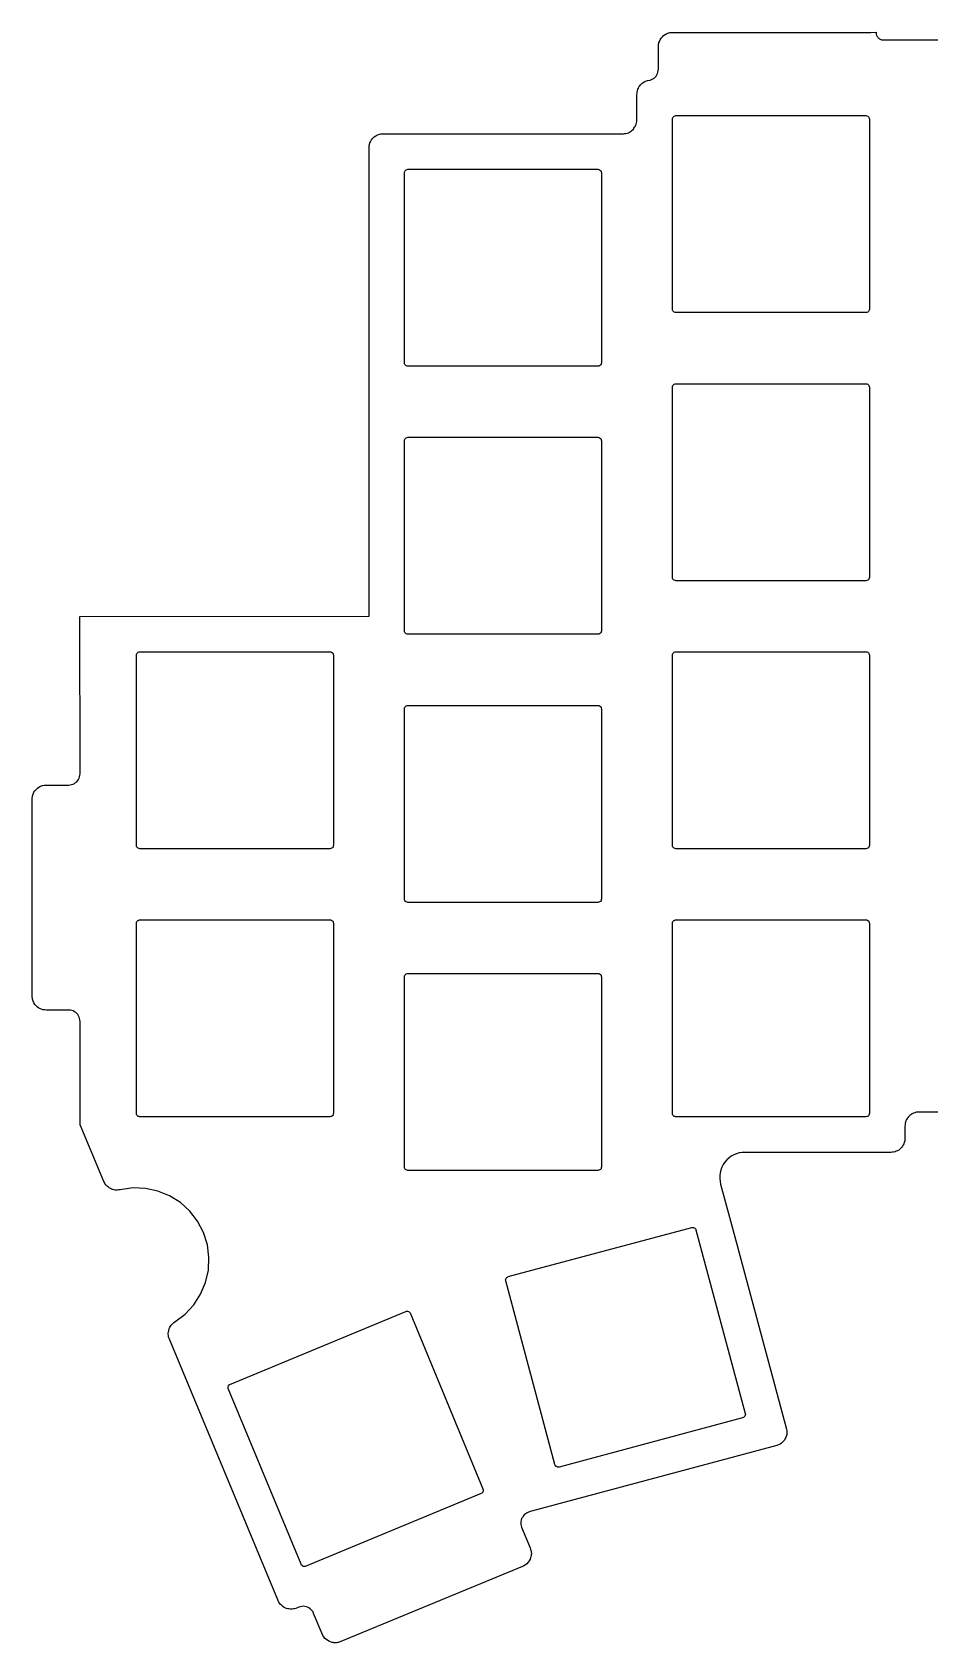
# Model space of a CAD drawing. Header units: millimetres. Extents: x 51 to 193, y -133 to -18.
# Drawn here: x 51.4 to 115.2, y -133 to -18.5 of the extents above; entities that cross this region are included whole.
import ezdxf

# ---------------------------------------------------------------- set-up
doc = ezdxf.new("R2010")
doc.units = ezdxf.units.MM

msp = doc.modelspace()

# ---------------------------------------------------------------- linework, layer by layer
for p, q in [((95.87, -19.52), (95.88, -19.4)), ((95.88, -19.35), (95.9, -19.27)), ((95.88, -19.4), (95.88, -19.35)), ((95.9, -19.27), (95.91, -19.22)), ((95.91, -19.22), (95.94, -19.15)), ((95.94, -19.15), (95.99, -19.03)), ((95.99, -19.03), (96.06, -18.92)), ((96.06, -18.92), (96.15, -18.82)), ((96.15, -18.82), (96.24, -18.73)), ((96.24, -18.73), (96.35, -18.66)), ((96.35, -18.66), (96.46, -18.6)), ((96.46, -18.6), (96.59, -18.55)), ((96.59, -18.55), (96.64, -18.54)), ((96.64, -18.54), (96.71, -18.52)), ((96.71, -18.52), (96.77, -18.51)), ((96.77, -18.51), (96.88, -18.51)), ((96.88, -18.51), (110.86, -18.51)), ((110.86, -18.51), (110.97, -18.51)), ((110.97, -18.51), (111.34, -18.5)), ((111.34, -18.5), (111.34, -18.55)), ((111.34, -18.55), (111.35, -18.61)), ((111.35, -18.61), (111.36, -18.66)), ((111.36, -18.66), (111.38, -18.71)), ((111.38, -18.71), (111.4, -18.76)), ((111.4, -18.76), (111.43, -18.81)), ((111.43, -18.81), (111.46, -18.85)), ((111.46, -18.85), (111.5, -18.89)), ((111.5, -18.89), (111.54, -18.93)), ((111.54, -18.93), (111.58, -18.96)), ((111.58, -18.96), (111.63, -18.99)), ((111.63, -18.99), (111.68, -19.01)), ((111.68, -19.01), (111.73, -19.03)), ((111.73, -19.03), (111.78, -19.04)), ((111.78, -19.04), (111.84, -19.05)), ((111.84, -19.05), (111.89, -19.05)), ((111.89, -19.05), (114.33, -19.05)), ((114.33, -19.05), (114.4, -19.05)), ((114.4, -19.05), (131.44, -19.05)), ((95.87, -21.13), (95.87, -19.52)), ((95.56, -21.76), (95.64, -21.69)), ((95.64, -21.69), (95.7, -21.62)), ((95.7, -21.62), (95.76, -21.53)), ((95.76, -21.53), (95.81, -21.44)), ((95.81, -21.44), (95.84, -21.34)), ((95.84, -21.34), (95.86, -21.23)), ((95.86, -21.23), (95.87, -21.13)), ((94.34, -22.92), (94.35, -22.84)), ((94.35, -22.84), (94.36, -22.75)), ((94.36, -22.75), (94.38, -22.67)), ((94.38, -22.67), (94.41, -22.55)), ((94.41, -22.55), (94.45, -22.47)), ((94.45, -22.47), (94.49, -22.39)), ((94.49, -22.39), (94.54, -22.32)), ((94.54, -22.32), (94.59, -22.25)), ((94.59, -22.25), (94.65, -22.19)), ((94.65, -22.19), (94.72, -22.13)), ((94.72, -22.13), (94.79, -22.08)), ((94.79, -22.08), (94.91, -22.01)), ((94.91, -22.01), (95.02, -21.96)), ((95.02, -21.96), (95.1, -21.94)), ((95.1, -21.94), (95.28, -21.9)), ((95.28, -21.9), (95.38, -21.87)), ((95.38, -21.87), (95.47, -21.82)), ((95.47, -21.82), (95.56, -21.76)), ((94.34, -24.7), (94.34, -22.92)), ((94.23, -25.19), (94.27, -25.09)), ((94.27, -25.09), (94.3, -25.03)), ((94.3, -25.03), (94.32, -24.94)), ((94.32, -24.94), (94.34, -24.84)), ((94.34, -24.77), (94.34, -24.7)), ((94.34, -24.84), (94.34, -24.77)), ((96.87, -24.68), (96.88, -24.62)), ((96.87, -38.18), (96.87, -24.68)), ((96.88, -24.62), (96.9, -24.56)), ((96.9, -24.56), (96.94, -24.51)), ((96.94, -24.51), (97, -24.47)), ((97, -24.47), (97.06, -24.44)), ((97.06, -24.44), (97.12, -24.43)), ((97.12, -24.43), (110.62, -24.43)), ((110.62, -24.43), (110.68, -24.44)), ((110.68, -24.44), (110.75, -24.47)), ((110.75, -24.47), (110.8, -24.51)), ((110.8, -24.51), (110.84, -24.56)), ((110.84, -24.56), (110.86, -24.62)), ((110.86, -24.62), (110.87, -24.68)), ((110.87, -24.68), (110.87, -38.18)), ((75.36, -26.36), (75.4, -26.28)), ((75.4, -26.28), (75.47, -26.16)), ((75.47, -26.16), (75.54, -26.06)), ((75.54, -26.06), (75.6, -26)), ((75.6, -26), (75.67, -25.94)), ((75.67, -25.94), (75.78, -25.86)), ((75.78, -25.86), (75.86, -25.82)), ((75.86, -25.82), (75.97, -25.77)), ((75.97, -25.77), (76.05, -25.75)), ((76.05, -25.75), (76.14, -25.73)), ((76.14, -25.73), (76.23, -25.72)), ((76.23, -25.72), (76.29, -25.72)), ((76.29, -25.72), (93.33, -25.72)), ((93.33, -25.72), (93.4, -25.72)), ((93.4, -25.72), (93.47, -25.71)), ((93.47, -25.71), (93.55, -25.69)), ((93.55, -25.69), (93.64, -25.67)), ((93.64, -25.67), (93.74, -25.64)), ((93.74, -25.64), (93.81, -25.6)), ((93.81, -25.6), (93.89, -25.56)), ((93.89, -25.56), (93.95, -25.52)), ((93.95, -25.52), (94.01, -25.46)), ((94.01, -25.46), (94.09, -25.39)), ((94.09, -25.39), (94.13, -25.33)), ((94.13, -25.33), (94.18, -25.26)), ((94.18, -25.26), (94.23, -25.19)), ((75.3, -26.65), (75.31, -26.56)), ((75.3, -26.73), (75.3, -26.65)), ((75.3, -60), (75.3, -26.73)), ((75.31, -26.56), (75.33, -26.48)), ((75.33, -26.48), (75.36, -26.36)), ((77.82, -28.49), (77.83, -28.43)), ((77.82, -41.99), (77.82, -28.49)), ((77.83, -28.43), (77.85, -28.37)), ((77.85, -28.37), (77.89, -28.32)), ((77.89, -28.32), (77.94, -28.28)), ((77.94, -28.28), (78.01, -28.25)), ((78.01, -28.25), (78.07, -28.24)), ((78.07, -28.24), (91.57, -28.24)), ((91.57, -28.24), (91.63, -28.25)), ((91.63, -28.25), (91.69, -28.28)), ((91.69, -28.28), (91.75, -28.32)), ((91.75, -28.32), (91.79, -28.37)), ((91.79, -28.37), (91.81, -28.43)), ((91.81, -28.43), (91.82, -28.49)), ((91.82, -28.49), (91.82, -41.99)), ((96.88, -38.25), (96.87, -38.18)), ((96.9, -38.31), (96.88, -38.25)), ((96.94, -38.36), (96.9, -38.31)), ((97, -38.4), (96.94, -38.36)), ((97.06, -38.42), (97, -38.4)), ((97.12, -38.43), (97.06, -38.42)), ((110.62, -38.43), (97.12, -38.43)), ((110.68, -38.42), (110.62, -38.43)), ((110.75, -38.4), (110.68, -38.42)), ((110.8, -38.36), (110.75, -38.4)), ((110.84, -38.31), (110.8, -38.36)), ((110.86, -38.25), (110.84, -38.31)), ((110.87, -38.18), (110.86, -38.25)), ((77.83, -42.06), (77.82, -41.99)), ((77.85, -42.12), (77.83, -42.06)), ((77.89, -42.17), (77.85, -42.12)), ((77.94, -42.21), (77.89, -42.17)), ((78.01, -42.23), (77.94, -42.21)), ((78.07, -42.24), (78.01, -42.23)), ((91.57, -42.24), (78.07, -42.24)), ((91.63, -42.23), (91.57, -42.24)), ((91.69, -42.21), (91.63, -42.23)), ((91.75, -42.17), (91.69, -42.21)), ((91.79, -42.12), (91.75, -42.17)), ((91.81, -42.06), (91.79, -42.12)), ((91.82, -41.99), (91.81, -42.06)), ((97, -43.52), (97.06, -43.49)), ((97.06, -43.49), (97.12, -43.48)), ((97.12, -43.48), (110.62, -43.48)), ((110.62, -43.48), (110.68, -43.49)), ((110.68, -43.49), (110.75, -43.52)), ((96.87, -43.73), (96.88, -43.67)), ((96.87, -57.23), (96.87, -43.73)), ((96.88, -43.67), (96.9, -43.61)), ((96.9, -43.61), (96.94, -43.56)), ((96.94, -43.56), (97, -43.52)), ((110.75, -43.52), (110.8, -43.56)), ((110.8, -43.56), (110.84, -43.61)), ((110.84, -43.61), (110.86, -43.67)), ((110.86, -43.67), (110.87, -43.73)), ((110.87, -43.73), (110.87, -57.23)), ((77.82, -47.54), (77.83, -47.48)), ((77.82, -61.04), (77.82, -47.54)), ((77.83, -47.48), (77.85, -47.42)), ((77.85, -47.42), (77.89, -47.37)), ((77.89, -47.37), (77.94, -47.33)), ((77.94, -47.33), (78.01, -47.3)), ((78.01, -47.3), (78.07, -47.29)), ((78.07, -47.29), (91.57, -47.29)), ((91.57, -47.29), (91.63, -47.3)), ((91.63, -47.3), (91.69, -47.33)), ((91.69, -47.33), (91.75, -47.37)), ((91.75, -47.37), (91.79, -47.42)), ((91.79, -47.42), (91.81, -47.48)), ((91.81, -47.48), (91.82, -47.54)), ((91.82, -47.54), (91.82, -61.04)), ((96.88, -57.3), (96.87, -57.23)), ((96.9, -57.36), (96.88, -57.3)), ((96.94, -57.41), (96.9, -57.36)), ((97, -57.45), (96.94, -57.41)), ((97.06, -57.47), (97, -57.45)), ((97.12, -57.48), (97.06, -57.47)), ((110.62, -57.48), (97.12, -57.48)), ((110.68, -57.47), (110.62, -57.48)), ((110.75, -57.45), (110.68, -57.47)), ((110.8, -57.41), (110.75, -57.45)), ((110.84, -57.36), (110.8, -57.41)), ((110.86, -57.3), (110.84, -57.36)), ((110.87, -57.23), (110.86, -57.3)), ((54.75, -60.03), (75.3, -60)), ((54.76, -71.2), (54.75, -60.03)), ((77.83, -61.11), (77.82, -61.04)), ((77.85, -61.17), (77.83, -61.11)), ((77.89, -61.22), (77.85, -61.17)), ((77.94, -61.26), (77.89, -61.22)), ((78.01, -61.28), (77.94, -61.26)), ((78.07, -61.29), (78.01, -61.28)), ((91.57, -61.29), (78.07, -61.29)), ((91.63, -61.28), (91.57, -61.29)), ((91.69, -61.26), (91.63, -61.28)), ((91.75, -61.22), (91.69, -61.26)), ((91.79, -61.17), (91.75, -61.22)), ((91.81, -61.11), (91.79, -61.17)), ((91.82, -61.04), (91.81, -61.11)), ((58.77, -62.78), (58.78, -62.72)), ((58.77, -76.28), (58.77, -62.78)), ((58.78, -62.72), (58.8, -62.66)), ((58.8, -62.66), (58.84, -62.61)), ((58.84, -62.61), (58.9, -62.57)), ((58.9, -62.57), (58.96, -62.54)), ((58.96, -62.54), (59.02, -62.53)), ((59.02, -62.53), (72.52, -62.53)), ((72.52, -62.53), (72.58, -62.54)), ((72.58, -62.54), (72.64, -62.57)), ((72.64, -62.57), (72.7, -62.61)), ((72.7, -62.61), (72.74, -62.66)), ((72.74, -62.66), (72.76, -62.72)), ((72.76, -62.72), (72.77, -62.78)), ((72.77, -62.78), (72.77, -76.28)), ((96.87, -62.78), (96.88, -62.72)), ((96.87, -76.28), (96.87, -62.78)), ((96.88, -62.72), (96.9, -62.66)), ((96.9, -62.66), (96.94, -62.61)), ((96.94, -62.61), (97, -62.57)), ((97, -62.57), (97.06, -62.54)), ((97.06, -62.54), (97.12, -62.53)), ((97.12, -62.53), (110.62, -62.53)), ((110.62, -62.53), (110.68, -62.54)), ((110.68, -62.54), (110.75, -62.57)), ((110.75, -62.57), (110.8, -62.61)), ((110.8, -62.61), (110.84, -62.66)), ((110.84, -62.66), (110.86, -62.72)), ((110.86, -62.72), (110.87, -62.78)), ((110.87, -62.78), (110.87, -76.28)), ((77.89, -66.42), (77.94, -66.38)), ((77.94, -66.38), (78.01, -66.35)), ((78.01, -66.35), (78.07, -66.34)), ((78.07, -66.34), (91.57, -66.34)), ((91.57, -66.34), (91.63, -66.35)), ((91.63, -66.35), (91.69, -66.38)), ((91.69, -66.38), (91.75, -66.42)), ((77.82, -66.59), (77.83, -66.53)), ((77.82, -80.09), (77.82, -66.59)), ((77.83, -66.53), (77.85, -66.47)), ((77.85, -66.47), (77.89, -66.42)), ((91.75, -66.42), (91.79, -66.47)), ((91.79, -66.47), (91.81, -66.53)), ((91.81, -66.53), (91.82, -66.59)), ((91.82, -66.59), (91.82, -80.09)), ((51.84, -72.15), (51.95, -72.09)), ((51.95, -72.09), (52.07, -72.04)), ((52.07, -72.04), (52.12, -72.03)), ((52.12, -72.03), (52.2, -72.01)), ((52.2, -72.01), (52.25, -72.01)), ((52.25, -72.01), (52.37, -72)), ((52.37, -72), (53.96, -72)), ((53.96, -72), (54.06, -71.99)), ((54.06, -71.99), (54.16, -71.97)), ((54.16, -71.97), (54.26, -71.94)), ((54.26, -71.94), (54.36, -71.89)), ((54.36, -71.89), (54.44, -71.83)), ((54.44, -71.83), (54.52, -71.77)), ((54.52, -71.77), (54.59, -71.69)), ((54.59, -71.69), (54.65, -71.6)), ((54.65, -71.6), (54.69, -71.51)), ((54.69, -71.51), (54.73, -71.41)), ((54.73, -71.41), (54.75, -71.3)), ((54.75, -71.3), (54.76, -71.2)), ((51.36, -72.9), (51.37, -72.84)), ((51.36, -73.01), (51.36, -72.9)), ((51.36, -86.99), (51.36, -73.01)), ((51.37, -72.84), (51.39, -72.77)), ((51.39, -72.77), (51.4, -72.72)), ((51.4, -72.72), (51.43, -72.64)), ((51.43, -72.64), (51.48, -72.52)), ((51.48, -72.52), (51.55, -72.41)), ((51.55, -72.41), (51.63, -72.31)), ((51.63, -72.31), (51.73, -72.22)), ((51.73, -72.22), (51.84, -72.15)), ((58.78, -76.35), (58.77, -76.28)), ((58.8, -76.41), (58.78, -76.35)), ((58.84, -76.46), (58.8, -76.41)), ((58.9, -76.5), (58.84, -76.46)), ((58.96, -76.52), (58.9, -76.5)), ((59.02, -76.53), (58.96, -76.52)), ((72.52, -76.53), (59.02, -76.53)), ((72.58, -76.52), (72.52, -76.53)), ((72.64, -76.5), (72.58, -76.52)), ((72.7, -76.46), (72.64, -76.5)), ((72.74, -76.41), (72.7, -76.46)), ((72.76, -76.35), (72.74, -76.41)), ((72.77, -76.28), (72.76, -76.35)), ((96.88, -76.35), (96.87, -76.28)), ((96.9, -76.41), (96.88, -76.35)), ((96.94, -76.46), (96.9, -76.41)), ((97, -76.5), (96.94, -76.46)), ((97.06, -76.52), (97, -76.5)), ((97.12, -76.53), (97.06, -76.52)), ((110.62, -76.53), (97.12, -76.53)), ((110.68, -76.52), (110.62, -76.53)), ((110.75, -76.5), (110.68, -76.52)), ((110.8, -76.46), (110.75, -76.5)), ((110.84, -76.41), (110.8, -76.46)), ((110.86, -76.35), (110.84, -76.41)), ((110.87, -76.28), (110.86, -76.35)), ((77.83, -80.16), (77.82, -80.09)), ((91.82, -80.09), (91.81, -80.16)), ((77.85, -80.22), (77.83, -80.16)), ((77.89, -80.27), (77.85, -80.22)), ((77.94, -80.31), (77.89, -80.27)), ((78.01, -80.33), (77.94, -80.31)), ((78.07, -80.34), (78.01, -80.33)), ((91.57, -80.34), (78.07, -80.34)), ((91.63, -80.33), (91.57, -80.34)), ((91.69, -80.31), (91.63, -80.33)), ((91.75, -80.27), (91.69, -80.31)), ((91.79, -80.22), (91.75, -80.27)), ((91.81, -80.16), (91.79, -80.22)), ((58.77, -81.83), (58.78, -81.77)), ((58.77, -95.33), (58.77, -81.83)), ((58.78, -81.77), (58.8, -81.71)), ((58.8, -81.71), (58.84, -81.66)), ((58.84, -81.66), (58.9, -81.62)), ((58.9, -81.62), (58.96, -81.59)), ((58.96, -81.59), (59.02, -81.58)), ((59.02, -81.58), (72.52, -81.58)), ((72.52, -81.58), (72.58, -81.59)), ((72.58, -81.59), (72.64, -81.62)), ((72.64, -81.62), (72.7, -81.66)), ((72.7, -81.66), (72.74, -81.71)), ((72.74, -81.71), (72.76, -81.77)), ((72.76, -81.77), (72.77, -81.83)), ((72.77, -81.83), (72.77, -95.33)), ((96.87, -81.83), (96.88, -81.77)), ((96.87, -95.33), (96.87, -81.83)), ((96.88, -81.77), (96.9, -81.71)), ((96.9, -81.71), (96.94, -81.66)), ((96.94, -81.66), (97, -81.62)), ((97, -81.62), (97.06, -81.59)), ((97.06, -81.59), (97.12, -81.58)), ((97.12, -81.58), (110.62, -81.58)), ((110.62, -81.58), (110.68, -81.59)), ((110.68, -81.59), (110.75, -81.62)), ((110.75, -81.62), (110.8, -81.66)), ((110.8, -81.66), (110.84, -81.71)), ((110.84, -81.71), (110.86, -81.77)), ((110.86, -81.77), (110.87, -81.83)), ((110.87, -81.83), (110.87, -95.33)), ((77.82, -85.64), (77.83, -85.58)), ((77.82, -99.14), (77.82, -85.64)), ((77.83, -85.58), (77.85, -85.52)), ((77.85, -85.52), (77.89, -85.47)), ((77.89, -85.47), (77.94, -85.43)), ((77.94, -85.43), (78.01, -85.4)), ((78.01, -85.4), (78.07, -85.39)), ((78.07, -85.39), (91.57, -85.39)), ((91.57, -85.39), (91.63, -85.4)), ((91.63, -85.4), (91.69, -85.43)), ((91.69, -85.43), (91.75, -85.47)), ((91.75, -85.47), (91.79, -85.52)), ((91.79, -85.52), (91.81, -85.58)), ((91.81, -85.58), (91.82, -85.64)), ((91.82, -85.64), (91.82, -99.14)), ((51.36, -87.1), (51.36, -86.99)), ((51.37, -87.16), (51.36, -87.1)), ((51.39, -87.23), (51.37, -87.16)), ((51.4, -87.28), (51.39, -87.23)), ((51.43, -87.36), (51.4, -87.28)), ((51.48, -87.48), (51.43, -87.36)), ((51.55, -87.59), (51.48, -87.48)), ((51.63, -87.69), (51.55, -87.59)), ((51.73, -87.78), (51.63, -87.69)), ((51.84, -87.85), (51.73, -87.78)), ((51.95, -87.91), (51.84, -87.85)), ((52.07, -87.96), (51.95, -87.91)), ((52.12, -87.97), (52.07, -87.96)), ((52.2, -87.99), (52.12, -87.97)), ((52.25, -87.99), (52.2, -87.99)), ((52.37, -88), (52.25, -87.99)), ((53.96, -88), (52.37, -88)), ((54.07, -88.01), (53.96, -88)), ((54.17, -88.03), (54.07, -88.01)), ((54.27, -88.06), (54.17, -88.03)), ((54.36, -88.11), (54.27, -88.06)), ((54.45, -88.17), (54.36, -88.11)), ((54.53, -88.23), (54.45, -88.17)), ((54.6, -88.31), (54.53, -88.23)), ((54.65, -88.4), (54.6, -88.31)), ((54.7, -88.49), (54.65, -88.4)), ((54.73, -88.59), (54.7, -88.49)), ((54.75, -88.7), (54.73, -88.59)), ((54.76, -88.8), (54.75, -88.7)), ((54.76, -96.1), (54.76, -88.8)), ((54.77, -96.15), (54.76, -96.1)), ((58.78, -95.4), (58.77, -95.33)), ((58.8, -95.46), (58.78, -95.4)), ((58.84, -95.51), (58.8, -95.46)), ((58.9, -95.55), (58.84, -95.51)), ((58.96, -95.57), (58.9, -95.55)), ((59.02, -95.58), (58.96, -95.57)), ((72.52, -95.58), (59.02, -95.58)), ((72.58, -95.57), (72.52, -95.58)), ((72.64, -95.55), (72.58, -95.57)), ((72.7, -95.51), (72.64, -95.55)), ((72.74, -95.46), (72.7, -95.51)), ((72.76, -95.4), (72.74, -95.46)), ((72.77, -95.33), (72.76, -95.4)), ((96.88, -95.4), (96.87, -95.33)), ((96.9, -95.46), (96.88, -95.4)), ((96.94, -95.51), (96.9, -95.46)), ((97, -95.55), (96.94, -95.51)), ((97.06, -95.57), (97, -95.55)), ((97.12, -95.58), (97.06, -95.57)), ((110.62, -95.58), (97.12, -95.58)), ((110.68, -95.57), (110.62, -95.58)), ((110.75, -95.55), (110.68, -95.57)), ((110.8, -95.51), (110.75, -95.55)), ((110.84, -95.46), (110.8, -95.51)), ((110.86, -95.4), (110.84, -95.46)), ((110.87, -95.33), (110.86, -95.4)), ((113.4, -96.15), (113.39, -96.25)), ((113.41, -96.05), (113.4, -96.15)), ((113.44, -95.95), (113.41, -96.05)), ((113.47, -95.86), (113.44, -95.95)), ((113.51, -95.77), (113.47, -95.86)), ((113.56, -95.69), (113.51, -95.77)), ((113.62, -95.61), (113.56, -95.69)), ((113.69, -95.54), (113.62, -95.61)), ((113.76, -95.47), (113.69, -95.54)), ((113.84, -95.41), (113.76, -95.47)), ((113.92, -95.36), (113.84, -95.41)), ((114.01, -95.32), (113.92, -95.36)), ((114.1, -95.29), (114.01, -95.32)), ((114.2, -95.26), (114.1, -95.29)), ((114.3, -95.25), (114.2, -95.26)), ((114.39, -95.25), (114.3, -95.25)), ((131.44, -95.25), (114.39, -95.25)), ((56.45, -100.18), (54.77, -96.15)), ((113.39, -97.2), (113.38, -97.3)), ((113.39, -96.25), (113.39, -97.11)), ((113.39, -97.11), (113.39, -97.2)), ((101.05, -98.39), (100.88, -98.51)), ((101.23, -98.29), (101.05, -98.39)), ((101.42, -98.21), (101.23, -98.29)), ((101.62, -98.15), (101.42, -98.21)), ((101.82, -98.12), (101.62, -98.15)), ((102.03, -98.11), (101.82, -98.12)), ((112.39, -98.11), (102.03, -98.11)), ((112.49, -98.1), (112.39, -98.11)), ((112.59, -98.09), (112.49, -98.1)), ((112.69, -98.06), (112.59, -98.09)), ((112.78, -98.03), (112.69, -98.06)), ((112.87, -97.99), (112.78, -98.03)), ((112.95, -97.94), (112.87, -97.99)), ((113.03, -97.88), (112.95, -97.94)), ((113.1, -97.81), (113.03, -97.88)), ((113.17, -97.74), (113.1, -97.81)), ((113.23, -97.66), (113.17, -97.74)), ((113.28, -97.58), (113.23, -97.66)), ((113.32, -97.49), (113.28, -97.58)), ((113.35, -97.4), (113.32, -97.49)), ((113.38, -97.3), (113.35, -97.4)), ((77.83, -99.21), (77.82, -99.14)), ((77.85, -99.27), (77.83, -99.21)), ((77.89, -99.32), (77.85, -99.27)), ((77.94, -99.36), (77.89, -99.32)), ((78.01, -99.38), (77.94, -99.36)), ((78.07, -99.39), (78.01, -99.38)), ((91.57, -99.39), (78.07, -99.39)), ((91.63, -99.38), (91.57, -99.39)), ((91.69, -99.36), (91.63, -99.38)), ((91.75, -99.32), (91.69, -99.36)), ((91.79, -99.27), (91.75, -99.32)), ((91.81, -99.21), (91.79, -99.27)), ((91.82, -99.14), (91.81, -99.21)), ((100.26, -99.56), (100.23, -99.76)), ((100.31, -99.36), (100.26, -99.56)), ((100.39, -99.16), (100.31, -99.36)), ((100.48, -98.98), (100.39, -99.16)), ((100.6, -98.81), (100.48, -98.98)), ((100.73, -98.65), (100.6, -98.81)), ((100.88, -98.51), (100.73, -98.65)), ((56.49, -100.26), (56.45, -100.18)), ((56.53, -100.33), (56.49, -100.26)), ((56.58, -100.41), (56.53, -100.33)), ((56.64, -100.47), (56.58, -100.41)), ((56.7, -100.53), (56.64, -100.47)), ((56.77, -100.59), (56.7, -100.53)), ((56.84, -100.64), (56.77, -100.59)), ((56.92, -100.68), (56.84, -100.64)), ((57, -100.72), (56.92, -100.68)), ((57.08, -100.75), (57, -100.72)), ((58.5, -100.64), (57.6, -100.77)), ((59.4, -100.67), (58.5, -100.64)), ((60.29, -100.86), (59.4, -100.67)), ((100.23, -99.76), (100.23, -99.97)), ((100.23, -99.97), (100.25, -100.17)), ((100.25, -100.17), (100.29, -100.37)), ((100.29, -100.37), (101.13, -103.5)), ((57.16, -100.77), (57.08, -100.75)), ((57.25, -100.79), (57.16, -100.77)), ((57.34, -100.79), (57.25, -100.79)), ((57.43, -100.79), (57.34, -100.79)), ((57.51, -100.78), (57.43, -100.79)), ((57.6, -100.77), (57.51, -100.78)), ((61.12, -101.2), (60.29, -100.86)), ((61.89, -101.68), (61.12, -101.2)), ((62.56, -102.29), (61.89, -101.68)), ((63.11, -103), (62.56, -102.29)), ((63.53, -103.8), (63.11, -103)), ((63.81, -104.67), (63.53, -103.8)), ((85.2, -106.94), (98.24, -103.45)), ((98.24, -103.45), (98.3, -103.44)), ((98.3, -103.44), (98.37, -103.45)), ((98.37, -103.45), (98.43, -103.47)), ((98.43, -103.47), (98.48, -103.51)), ((98.48, -103.51), (98.52, -103.56)), ((98.52, -103.56), (98.54, -103.62)), ((98.54, -103.62), (102.04, -116.66)), ((101.13, -103.5), (104.97, -117.78)), ((63.92, -105.56), (63.81, -104.67)), ((63.88, -106.47), (63.92, -105.56)), ((63.33, -108.18), (63.68, -107.35)), ((63.68, -107.35), (63.88, -106.47)), ((85.01, -107.18), (85.02, -107.12)), ((85.02, -107.25), (85.01, -107.18)), ((85.02, -107.12), (85.05, -107.06)), ((88.52, -120.29), (85.02, -107.25)), ((85.05, -107.06), (85.09, -107.01)), ((85.09, -107.01), (85.14, -106.97)), ((85.14, -106.97), (85.2, -106.94)), ((62.84, -108.94), (63.33, -108.18)), ((61.5, -110.15), (62.23, -109.61)), ((62.23, -109.61), (62.84, -108.94)), ((65.41, -114.6), (77.91, -109.42)), ((77.91, -109.42), (77.97, -109.4)), ((77.97, -109.4), (78.04, -109.4)), ((78.04, -109.4), (78.1, -109.42)), ((78.1, -109.42), (78.16, -109.45)), ((78.16, -109.45), (78.22, -109.52)), ((78.22, -109.52), (83.4, -122.02)), ((61.03, -110.95), (61.04, -110.87)), ((61.03, -111.04), (61.03, -110.95)), ((61.04, -110.87), (61.06, -110.78)), ((61.06, -110.78), (61.08, -110.7)), ((61.08, -110.7), (61.11, -110.61)), ((61.11, -110.61), (61.15, -110.53)), ((61.15, -110.53), (61.19, -110.46)), ((61.19, -110.46), (61.24, -110.39)), ((61.24, -110.39), (61.3, -110.32)), ((61.3, -110.32), (61.36, -110.26)), ((61.36, -110.26), (61.43, -110.2)), ((61.43, -110.2), (61.5, -110.15)), ((61.04, -111.13), (61.03, -111.04)), ((61.05, -111.22), (61.04, -111.13)), ((61.08, -111.3), (61.05, -111.22)), ((61.11, -111.38), (61.08, -111.3)), ((68.82, -129.92), (61.11, -111.38)), ((65.28, -114.81), (65.29, -114.75)), ((65.29, -114.88), (65.28, -114.81)), ((65.29, -114.75), (65.31, -114.69)), ((70.47, -127.38), (65.29, -114.88)), ((65.31, -114.69), (65.35, -114.64)), ((65.35, -114.64), (65.41, -114.6)), ((102.04, -116.66), (102.05, -116.73)), ((102.05, -116.73), (102.04, -116.79)), ((101.86, -116.97), (88.82, -120.47)), ((101.92, -116.95), (101.86, -116.97)), ((101.97, -116.91), (101.92, -116.95)), ((102.01, -116.85), (101.97, -116.91)), ((102.04, -116.79), (102.01, -116.85)), ((104.97, -117.78), (104.99, -117.87)), ((104.99, -117.87), (105, -117.98)), ((104.3, -118.94), (86.85, -123.61)), ((104.41, -118.9), (104.3, -118.94)), ((104.53, -118.84), (104.41, -118.9)), ((104.63, -118.77), (104.53, -118.84)), ((104.69, -118.71), (104.63, -118.77)), ((104.75, -118.65), (104.69, -118.71)), ((104.83, -118.55), (104.75, -118.65)), ((104.89, -118.44), (104.83, -118.55)), ((104.93, -118.37), (104.89, -118.44)), ((104.97, -118.24), (104.93, -118.37)), ((104.99, -118.16), (104.97, -118.24)), ((105, -118.04), (104.99, -118.16)), ((105, -117.98), (105, -118.04)), ((88.54, -120.35), (88.52, -120.29)), ((88.58, -120.4), (88.54, -120.35)), ((88.63, -120.44), (88.58, -120.4)), ((88.69, -120.47), (88.63, -120.44)), ((88.76, -120.47), (88.69, -120.47)), ((88.82, -120.47), (88.76, -120.47)), ((83.27, -122.35), (70.76, -127.53)), ((83.32, -122.32), (83.27, -122.35)), ((83.39, -122.25), (83.32, -122.32)), ((83.41, -122.18), (83.39, -122.25)), ((83.4, -122.02), (83.42, -122.09)), ((83.42, -122.09), (83.41, -122.18)), ((86.85, -123.61), (86.75, -123.64)), ((86.1, -124.34), (86.09, -124.45)), ((86.09, -124.45), (86.1, -124.55)), ((86.12, -124.24), (86.1, -124.34)), ((86.1, -124.55), (86.12, -124.65)), ((86.15, -124.14), (86.12, -124.24)), ((86.12, -124.65), (86.15, -124.75)), ((86.2, -124.05), (86.15, -124.14)), ((86.15, -124.75), (86.76, -126.22)), ((86.25, -123.96), (86.2, -124.05)), ((86.32, -123.88), (86.25, -123.96)), ((86.4, -123.81), (86.32, -123.88)), ((86.49, -123.75), (86.4, -123.81)), ((86.58, -123.71), (86.49, -123.75)), ((86.75, -123.64), (86.58, -123.71)), ((86.75, -127.02), (86.69, -127.14)), ((86.79, -126.9), (86.75, -127.02)), ((86.76, -126.22), (86.79, -126.33)), ((86.79, -126.33), (86.81, -126.38)), ((86.81, -126.85), (86.79, -126.9)), ((86.81, -126.38), (86.82, -126.46)), ((86.82, -126.77), (86.81, -126.85)), ((86.82, -126.46), (86.83, -126.51)), ((86.83, -126.72), (86.82, -126.77)), ((86.83, -126.51), (86.84, -126.59)), ((86.84, -126.64), (86.83, -126.72)), ((86.84, -126.59), (86.84, -126.64)), ((70.5, -127.44), (70.47, -127.38)), ((70.57, -127.5), (70.5, -127.44)), ((70.63, -127.53), (70.57, -127.5)), ((70.7, -127.54), (70.63, -127.53)), ((70.76, -127.53), (70.7, -127.54)), ((86.21, -127.54), (73.29, -132.88)), ((86.31, -127.49), (86.21, -127.54)), ((86.42, -127.42), (86.31, -127.49)), ((86.52, -127.34), (86.42, -127.42)), ((86.61, -127.24), (86.52, -127.34)), ((86.69, -127.14), (86.61, -127.24)), ((68.85, -129.99), (68.82, -129.92)), ((68.89, -130.07), (68.85, -129.99)), ((68.94, -130.14), (68.89, -130.07)), ((69.01, -130.23), (68.94, -130.14)), ((69.07, -130.3), (69.01, -130.23)), ((69.18, -130.38), (69.07, -130.3)), ((69.28, -130.45), (69.18, -130.38)), ((69.36, -130.49), (69.28, -130.45)), ((69.44, -130.52), (69.36, -130.49)), ((70.32, -130.43), (70.09, -130.53)), ((70.42, -130.4), (70.32, -130.43)), ((70.52, -130.38), (70.42, -130.4)), ((70.63, -130.37), (70.52, -130.38)), ((70.73, -130.38), (70.63, -130.37)), ((70.83, -130.4), (70.73, -130.38)), ((70.93, -130.43), (70.83, -130.4)), ((71.03, -130.48), (70.93, -130.43)), ((71.11, -130.54), (71.03, -130.48)), ((69.52, -130.54), (69.44, -130.52)), ((69.61, -130.56), (69.52, -130.54)), ((69.7, -130.57), (69.61, -130.56)), ((69.78, -130.57), (69.7, -130.57)), ((69.84, -130.57), (69.78, -130.57)), ((69.92, -130.56), (69.84, -130.57)), ((70.01, -130.55), (69.92, -130.56)), ((70.09, -130.53), (70.01, -130.55)), ((71.19, -130.61), (71.11, -130.54)), ((71.26, -130.69), (71.19, -130.61)), ((71.32, -130.77), (71.26, -130.69)), ((71.36, -130.87), (71.32, -130.77)), ((71.97, -132.33), (71.36, -130.87)), ((72.02, -132.44), (71.97, -132.33)), ((72.09, -132.55), (72.02, -132.44)), ((72.17, -132.65), (72.09, -132.55)), ((72.27, -132.74), (72.17, -132.65)), ((72.38, -132.81), (72.27, -132.74)), ((72.49, -132.88), (72.38, -132.81)), ((72.62, -132.92), (72.49, -132.88)), ((72.67, -132.93), (72.62, -132.92)), ((72.74, -132.95), (72.67, -132.93)), ((72.79, -132.96), (72.74, -132.95)), ((72.87, -132.96), (72.79, -132.96)), ((72.92, -132.96), (72.87, -132.96)), ((73, -132.96), (72.92, -132.96)), ((73.06, -132.95), (73, -132.96)), ((73.13, -132.93), (73.06, -132.95)), ((73.18, -132.92), (73.13, -132.93)), ((73.29, -132.88), (73.18, -132.92))]:
    msp.add_line(p, q)

doc.saveas('drawing.dxf')
